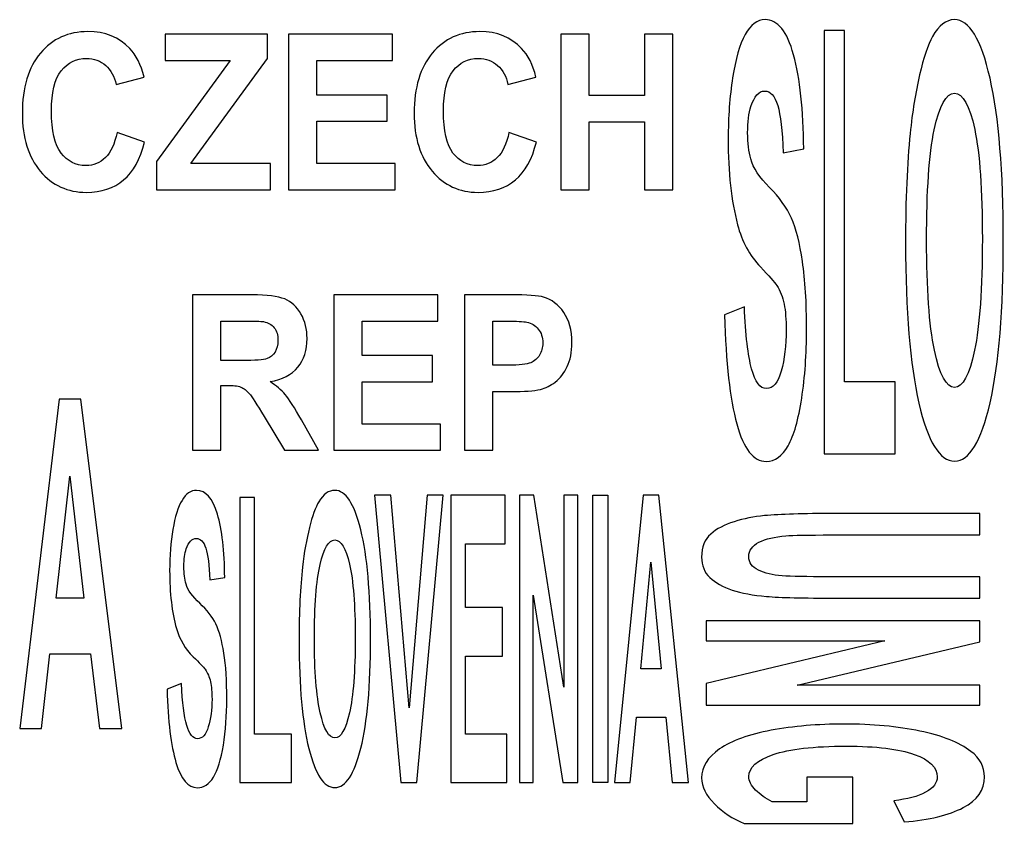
# Model space of a CAD drawing. Header units: centimetres. Extents: x -12.1 to 12.1, y -5 to 6.2.
# Drawn here: x -1.2726 to -0.7797, y 3.4154 to 3.8183 of the extents above; entities that cross this region are included whole.
import ezdxf

# ---------------------------------------------------------------- set-up
doc = ezdxf.new("R2010")
doc.units = ezdxf.units.CM
doc.header["$MEASUREMENT"] = 0
doc.layers.add('Layer 1', color=7, linetype='Continuous')

msp = doc.modelspace()

# ---------------------------------------------------------------- linework, layer by layer
at = {"layer": 'Layer 1', "color": 250}
for points, knots in [([(-0.91937, 3.67029), (-0.91937, 3.67029), (-0.90947, 3.6744), (-0.90947, 3.6744), (-0.90947, 3.6744), (-0.90883, 3.66028), (-0.90766, 3.64994), (-0.90583, 3.6433), (-0.90583, 3.6433), (-0.90402, 3.63666), (-0.90155, 3.63337), (-0.8984, 3.63337), (-0.8984, 3.63337), (-0.89512, 3.63337), (-0.89264, 3.63634), (-0.89098, 3.64219), (-0.89098, 3.64219), (-0.88935, 3.6481), (-0.8885, 3.65498), (-0.8885, 3.66287), (-0.8885, 3.66287), (-0.8885, 3.66794), (-0.88885, 3.67221), (-0.88955, 3.67577), (-0.88955, 3.67577), (-0.89025, 3.67935), (-0.89148, 3.68243), (-0.89322, 3.68506), (-0.89322, 3.68506), (-0.89441, 3.68681), (-0.89712, 3.68992), (-0.90137, 3.6944), (-0.90137, 3.6944), (-0.90684, 3.70014), (-0.91069, 3.70719), (-0.91288, 3.71554), (-0.91288, 3.71554), (-0.91599, 3.72734), (-0.91757, 3.74169), (-0.91757, 3.75861), (-0.91757, 3.75861), (-0.91757, 3.76953), (-0.91683, 3.77972), (-0.91535, 3.78922), (-0.91535, 3.78922), (-0.91389, 3.79871), (-0.9118, 3.80593), (-0.90906, 3.81091), (-0.90906, 3.81091), (-0.90629, 3.81586), (-0.90297, 3.81834), (-0.8991, 3.81834), (-0.8991, 3.81834), (-0.89275, 3.81834), (-0.88798, 3.81245), (-0.88481, 3.80069), (-0.88481, 3.80069), (-0.88157, 3.78889), (-0.87991, 3.77317), (-0.87974, 3.75354), (-0.87974, 3.75354), (-0.87974, 3.75354), (-0.88996, 3.75162), (-0.88996, 3.75162), (-0.88996, 3.75162), (-0.89039, 3.76263), (-0.89133, 3.77052), (-0.89275, 3.77536), (-0.89275, 3.77536), (-0.89421, 3.78016), (-0.89634, 3.78257), (-0.89922, 3.78257), (-0.89922, 3.78257), (-0.90219, 3.78257), (-0.90449, 3.77998), (-0.90618, 3.77486), (-0.90618, 3.77486), (-0.90726, 3.77154), (-0.90781, 3.76709), (-0.90781, 3.76155), (-0.90781, 3.76155), (-0.90781, 3.75649), (-0.90728, 3.75217), (-0.90627, 3.74856), (-0.90627, 3.74856), (-0.90499, 3.74399), (-0.90187, 3.73922), (-0.89689, 3.73427), (-0.89689, 3.73427), (-0.89194, 3.72929), (-0.8883, 3.72417), (-0.88588, 3.71887), (-0.88588, 3.71887), (-0.88353, 3.71353), (-0.88169, 3.70631), (-0.88032, 3.69708), (-0.88032, 3.69708), (-0.87898, 3.68791), (-0.87828, 3.67652), (-0.87828, 3.66301), (-0.87828, 3.66301), (-0.87828, 3.65073), (-0.87909, 3.63925), (-0.88073, 3.62857), (-0.88073, 3.62857), (-0.88233, 3.61785), (-0.8846, 3.6099), (-0.88751, 3.60469), (-0.88751, 3.60469), (-0.89048, 3.59948), (-0.89412, 3.59685), (-0.89852, 3.59685), (-0.89852, 3.59685), (-0.90493, 3.59685), (-0.90982, 3.60312), (-0.91325, 3.61564), (-0.91325, 3.61564), (-0.91666, 3.62813), (-0.91873, 3.64635), (-0.91937, 3.67029)], [0, 0, 0, 0, 0.032258, 0.032258, 0.032258, 0.032258, 0.064516, 0.064516, 0.064516, 0.064516, 0.096774, 0.096774, 0.096774, 0.096774, 0.129032, 0.129032, 0.129032, 0.129032, 0.16129, 0.16129, 0.16129, 0.16129, 0.193548, 0.193548, 0.193548, 0.193548, 0.225806, 0.225806, 0.225806, 0.225806, 0.258065, 0.258065, 0.258065, 0.258065, 0.290323, 0.290323, 0.290323, 0.290323, 0.322581, 0.322581, 0.322581, 0.322581, 0.354839, 0.354839, 0.354839, 0.354839, 0.387097, 0.387097, 0.387097, 0.387097, 0.419355, 0.419355, 0.419355, 0.419355, 0.451613, 0.451613, 0.451613, 0.451613, 0.483871, 0.483871, 0.483871, 0.483871, 0.516129, 0.516129, 0.516129, 0.516129, 0.548387, 0.548387, 0.548387, 0.548387, 0.580645, 0.580645, 0.580645, 0.580645, 0.612903, 0.612903, 0.612903, 0.612903, 0.645161, 0.645161, 0.645161, 0.645161, 0.677419, 0.677419, 0.677419, 0.677419, 0.709677, 0.709677, 0.709677, 0.709677, 0.741935, 0.741935, 0.741935, 0.741935, 0.774194, 0.774194, 0.774194, 0.774194, 0.806452, 0.806452, 0.806452, 0.806452, 0.83871, 0.83871, 0.83871, 0.83871, 0.870968, 0.870968, 0.870968, 0.870968, 0.903226, 0.903226, 0.903226, 0.903226, 0.935484, 0.935484, 0.935484, 0.935484, 1, 1, 1, 1]), ([(-0.82869, 3.70637), (-0.82869, 3.72819), (-0.82791, 3.74644), (-0.82639, 3.76126), (-0.82639, 3.76126), (-0.82526, 3.77215), (-0.82366, 3.78194), (-0.82168, 3.79061), (-0.82168, 3.79061), (-0.8197, 3.79923), (-0.81751, 3.80569), (-0.81515, 3.80988), (-0.81515, 3.80988), (-0.81198, 3.81551), (-0.80836, 3.81834), (-0.80426, 3.81834), (-0.80426, 3.81834), (-0.79681, 3.81834), (-0.79084, 3.80858), (-0.78635, 3.78899), (-0.78635, 3.78899), (-0.78193, 3.76944), (-0.77969, 3.74222), (-0.77969, 3.70739), (-0.77969, 3.70739), (-0.77969, 3.67286), (-0.7819, 3.6458), (-0.78633, 3.6263), (-0.78633, 3.6263), (-0.79078, 3.60678), (-0.79669, 3.59703), (-0.80411, 3.59703), (-0.80411, 3.59703), (-0.81163, 3.59703), (-0.8176, 3.60673), (-0.82202, 3.62615), (-0.82202, 3.62615), (-0.82645, 3.64554), (-0.82869, 3.6723), (-0.82869, 3.70637)], [0, 0, 0, 0, 0.090909, 0.090909, 0.090909, 0.090909, 0.181818, 0.181818, 0.181818, 0.181818, 0.272727, 0.272727, 0.272727, 0.272727, 0.363636, 0.363636, 0.363636, 0.363636, 0.454545, 0.454545, 0.454545, 0.454545, 0.545455, 0.545455, 0.545455, 0.545455, 0.636364, 0.636364, 0.636364, 0.636364, 0.727273, 0.727273, 0.727273, 0.727273, 0.818182, 0.818182, 0.818182, 0.818182, 1, 1, 1, 1]), ([(-1.2238, 3.76175), (-1.2238, 3.76175), (-1.21004, 3.75692), (-1.21004, 3.75692), (-1.21004, 3.75692), (-1.21216, 3.74842), (-1.21565, 3.7421), (-1.22058, 3.73797), (-1.22058, 3.73797), (-1.22546, 3.73383), (-1.23173, 3.73176), (-1.23924, 3.73176), (-1.23924, 3.73176), (-1.24862, 3.73176), (-1.25624, 3.73532), (-1.26227, 3.74237), (-1.26227, 3.74237), (-1.26824, 3.74946), (-1.27127, 3.75914), (-1.27127, 3.77136), (-1.27127, 3.77136), (-1.27127, 3.78432), (-1.26824, 3.7944), (-1.26221, 3.80159), (-1.26221, 3.80159), (-1.25616, 3.80878), (-1.24824, 3.81236), (-1.2384, 3.81236), (-1.2384, 3.81236), (-1.22977, 3.81236), (-1.22281, 3.80954), (-1.21743, 3.80392), (-1.21743, 3.80392), (-1.21423, 3.80057), (-1.21187, 3.79577), (-1.21023, 3.78954), (-1.21023, 3.78954), (-1.21023, 3.78954), (-1.2243, 3.78584), (-1.2243, 3.78584), (-1.2243, 3.78584), (-1.22512, 3.78985), (-1.22687, 3.79305), (-1.22948, 3.79542), (-1.22948, 3.79542), (-1.23211, 3.79774), (-1.23534, 3.79892), (-1.23909, 3.79892), (-1.23909, 3.79892), (-1.24433, 3.79892), (-1.24853, 3.79684), (-1.25179, 3.79268), (-1.25179, 3.79268), (-1.25502, 3.78855), (-1.25666, 3.78182), (-1.25666, 3.77253), (-1.25666, 3.77253), (-1.25666, 3.76269), (-1.25502, 3.75567), (-1.25184, 3.75148), (-1.25184, 3.75148), (-1.24867, 3.74731), (-1.24451, 3.74521), (-1.23939, 3.74521), (-1.23939, 3.74521), (-1.23563, 3.74521), (-1.23236, 3.74656), (-1.22966, 3.74921), (-1.22966, 3.74921), (-1.22695, 3.75186), (-1.225, 3.75605), (-1.2238, 3.76175)], [0, 0, 0, 0, 0.052632, 0.052632, 0.052632, 0.052632, 0.105263, 0.105263, 0.105263, 0.105263, 0.157895, 0.157895, 0.157895, 0.157895, 0.210526, 0.210526, 0.210526, 0.210526, 0.263158, 0.263158, 0.263158, 0.263158, 0.315789, 0.315789, 0.315789, 0.315789, 0.368421, 0.368421, 0.368421, 0.368421, 0.421053, 0.421053, 0.421053, 0.421053, 0.473684, 0.473684, 0.473684, 0.473684, 0.526316, 0.526316, 0.526316, 0.526316, 0.578947, 0.578947, 0.578947, 0.578947, 0.631579, 0.631579, 0.631579, 0.631579, 0.684211, 0.684211, 0.684211, 0.684211, 0.736842, 0.736842, 0.736842, 0.736842, 0.789474, 0.789474, 0.789474, 0.789474, 0.842105, 0.842105, 0.842105, 0.842105, 0.894737, 0.894737, 0.894737, 0.894737, 1, 1, 1, 1]), ([(-1.20398, 3.7331), (-1.20398, 3.7331), (-1.20398, 3.74729), (-1.20398, 3.74729), (-1.20398, 3.74729), (-1.20398, 3.74729), (-1.16706, 3.79783), (-1.16706, 3.79783), (-1.16706, 3.79783), (-1.16706, 3.79783), (-1.19978, 3.79783), (-1.19978, 3.79783), (-1.19978, 3.79783), (-1.19978, 3.79783), (-1.19978, 3.81102), (-1.19978, 3.81102), (-1.19978, 3.81102), (-1.19978, 3.81102), (-1.14836, 3.81102), (-1.14836, 3.81102), (-1.14836, 3.81102), (-1.14836, 3.81102), (-1.14836, 3.79879), (-1.14836, 3.79879), (-1.14836, 3.79879), (-1.14836, 3.79879), (-1.18685, 3.74624), (-1.18685, 3.74624), (-1.18685, 3.74624), (-1.18685, 3.74624), (-1.14688, 3.74624), (-1.14688, 3.74624), (-1.14688, 3.74624), (-1.14688, 3.74624), (-1.14688, 3.7331), (-1.14688, 3.7331), (-1.14688, 3.7331), (-1.14688, 3.7331), (-1.20398, 3.7331), (-1.20398, 3.7331)], [0, 0, 0, 0, 0.090909, 0.090909, 0.090909, 0.090909, 0.181818, 0.181818, 0.181818, 0.181818, 0.272727, 0.272727, 0.272727, 0.272727, 0.363636, 0.363636, 0.363636, 0.363636, 0.454545, 0.454545, 0.454545, 0.454545, 0.545455, 0.545455, 0.545455, 0.545455, 0.636364, 0.636364, 0.636364, 0.636364, 0.727273, 0.727273, 0.727273, 0.727273, 0.818182, 0.818182, 0.818182, 0.818182, 1, 1, 1, 1]), ([(-1.1379, 3.7331), (-1.1379, 3.7331), (-1.1379, 3.81102), (-1.1379, 3.81102), (-1.1379, 3.81102), (-1.1379, 3.81102), (-1.08579, 3.81102), (-1.08579, 3.81102), (-1.08579, 3.81102), (-1.08579, 3.81102), (-1.08579, 3.79783), (-1.08579, 3.79783), (-1.08579, 3.79783), (-1.08579, 3.79783), (-1.1237, 3.79783), (-1.1237, 3.79783), (-1.1237, 3.79783), (-1.1237, 3.79783), (-1.1237, 3.78057), (-1.1237, 3.78057), (-1.1237, 3.78057), (-1.1237, 3.78057), (-1.0884, 3.78057), (-1.0884, 3.78057), (-1.0884, 3.78057), (-1.0884, 3.78057), (-1.0884, 3.76743), (-1.0884, 3.76743), (-1.0884, 3.76743), (-1.0884, 3.76743), (-1.1237, 3.76743), (-1.1237, 3.76743), (-1.1237, 3.76743), (-1.1237, 3.76743), (-1.1237, 3.74624), (-1.1237, 3.74624), (-1.1237, 3.74624), (-1.1237, 3.74624), (-1.08442, 3.74624), (-1.08442, 3.74624), (-1.08442, 3.74624), (-1.08442, 3.74624), (-1.08442, 3.7331), (-1.08442, 3.7331), (-1.08442, 3.7331), (-1.08442, 3.7331), (-1.1379, 3.7331), (-1.1379, 3.7331)], [0, 0, 0, 0, 0.076923, 0.076923, 0.076923, 0.076923, 0.153846, 0.153846, 0.153846, 0.153846, 0.230769, 0.230769, 0.230769, 0.230769, 0.307692, 0.307692, 0.307692, 0.307692, 0.384615, 0.384615, 0.384615, 0.384615, 0.461538, 0.461538, 0.461538, 0.461538, 0.538462, 0.538462, 0.538462, 0.538462, 0.615385, 0.615385, 0.615385, 0.615385, 0.692308, 0.692308, 0.692308, 0.692308, 0.769231, 0.769231, 0.769231, 0.769231, 0.846154, 0.846154, 0.846154, 0.846154, 1, 1, 1, 1]), ([(-1.02743, 3.76175), (-1.02743, 3.76175), (-1.01369, 3.75692), (-1.01369, 3.75692), (-1.01369, 3.75692), (-1.01578, 3.74842), (-1.01931, 3.7421), (-1.02419, 3.73797), (-1.02419, 3.73797), (-1.02912, 3.73383), (-1.03535, 3.73176), (-1.04289, 3.73176), (-1.04289, 3.73176), (-1.05221, 3.73176), (-1.05989, 3.73532), (-1.06589, 3.74237), (-1.06589, 3.74237), (-1.07189, 3.74946), (-1.07492, 3.75914), (-1.07492, 3.77136), (-1.07492, 3.77136), (-1.07492, 3.78432), (-1.07189, 3.7944), (-1.06584, 3.80159), (-1.06584, 3.80159), (-1.05981, 3.80878), (-1.05186, 3.81236), (-1.04201, 3.81236), (-1.04201, 3.81236), (-1.0334, 3.81236), (-1.02644, 3.80954), (-1.02108, 3.80392), (-1.02108, 3.80392), (-1.01785, 3.80057), (-1.01549, 3.79577), (-1.01388, 3.78954), (-1.01388, 3.78954), (-1.01388, 3.78954), (-1.02792, 3.78584), (-1.02792, 3.78584), (-1.02792, 3.78584), (-1.02874, 3.78985), (-1.03048, 3.79305), (-1.03313, 3.79542), (-1.03313, 3.79542), (-1.03576, 3.79774), (-1.03896, 3.79892), (-1.04272, 3.79892), (-1.04272, 3.79892), (-1.04796, 3.79892), (-1.05215, 3.79684), (-1.05541, 3.79268), (-1.05541, 3.79268), (-1.05867, 3.78855), (-1.06027, 3.78182), (-1.06027, 3.77253), (-1.06027, 3.77253), (-1.06027, 3.76269), (-1.05867, 3.75567), (-1.05547, 3.75148), (-1.05547, 3.75148), (-1.05227, 3.74731), (-1.04813, 3.74521), (-1.04301, 3.74521), (-1.04301, 3.74521), (-1.03928, 3.74521), (-1.03602, 3.74656), (-1.03328, 3.74921), (-1.03328, 3.74921), (-1.03057, 3.75186), (-1.02859, 3.75605), (-1.02743, 3.76175)], [0, 0, 0, 0, 0.052632, 0.052632, 0.052632, 0.052632, 0.105263, 0.105263, 0.105263, 0.105263, 0.157895, 0.157895, 0.157895, 0.157895, 0.210526, 0.210526, 0.210526, 0.210526, 0.263158, 0.263158, 0.263158, 0.263158, 0.315789, 0.315789, 0.315789, 0.315789, 0.368421, 0.368421, 0.368421, 0.368421, 0.421053, 0.421053, 0.421053, 0.421053, 0.473684, 0.473684, 0.473684, 0.473684, 0.526316, 0.526316, 0.526316, 0.526316, 0.578947, 0.578947, 0.578947, 0.578947, 0.631579, 0.631579, 0.631579, 0.631579, 0.684211, 0.684211, 0.684211, 0.684211, 0.736842, 0.736842, 0.736842, 0.736842, 0.789474, 0.789474, 0.789474, 0.789474, 0.842105, 0.842105, 0.842105, 0.842105, 0.894737, 0.894737, 0.894737, 0.894737, 1, 1, 1, 1]), ([(-1.00143, 3.7331), (-1.00143, 3.7331), (-1.00143, 3.81102), (-1.00143, 3.81102), (-1.00143, 3.81102), (-1.00143, 3.81102), (-0.98727, 3.81102), (-0.98727, 3.81102), (-0.98727, 3.81102), (-0.98727, 3.81102), (-0.98727, 3.78036), (-0.98727, 3.78036), (-0.98727, 3.78036), (-0.98727, 3.78036), (-0.95946, 3.78036), (-0.95946, 3.78036), (-0.95946, 3.78036), (-0.95946, 3.78036), (-0.95946, 3.81102), (-0.95946, 3.81102), (-0.95946, 3.81102), (-0.95946, 3.81102), (-0.94528, 3.81102), (-0.94528, 3.81102), (-0.94528, 3.81102), (-0.94528, 3.81102), (-0.94528, 3.7331), (-0.94528, 3.7331), (-0.94528, 3.7331), (-0.94528, 3.7331), (-0.95946, 3.7331), (-0.95946, 3.7331), (-0.95946, 3.7331), (-0.95946, 3.7331), (-0.95946, 3.76717), (-0.95946, 3.76717), (-0.95946, 3.76717), (-0.95946, 3.76717), (-0.98727, 3.76717), (-0.98727, 3.76717), (-0.98727, 3.76717), (-0.98727, 3.76717), (-0.98727, 3.7331), (-0.98727, 3.7331), (-0.98727, 3.7331), (-0.98727, 3.7331), (-1.00143, 3.7331), (-1.00143, 3.7331)], [0, 0, 0, 0, 0.076923, 0.076923, 0.076923, 0.076923, 0.153846, 0.153846, 0.153846, 0.153846, 0.230769, 0.230769, 0.230769, 0.230769, 0.307692, 0.307692, 0.307692, 0.307692, 0.384615, 0.384615, 0.384615, 0.384615, 0.461538, 0.461538, 0.461538, 0.461538, 0.538462, 0.538462, 0.538462, 0.538462, 0.615385, 0.615385, 0.615385, 0.615385, 0.692308, 0.692308, 0.692308, 0.692308, 0.769231, 0.769231, 0.769231, 0.769231, 0.846154, 0.846154, 0.846154, 0.846154, 1, 1, 1, 1]), ([(-0.86943, 3.60067), (-0.86943, 3.60067), (-0.86943, 3.81291), (-0.86943, 3.81291), (-0.86943, 3.81291), (-0.86943, 3.81291), (-0.85927, 3.81291), (-0.85927, 3.81291), (-0.85927, 3.81291), (-0.85927, 3.81291), (-0.85927, 3.63672), (-0.85927, 3.63672), (-0.85927, 3.63672), (-0.85927, 3.63672), (-0.83388, 3.63672), (-0.83388, 3.63672), (-0.83388, 3.63672), (-0.83388, 3.63672), (-0.83388, 3.60067), (-0.83388, 3.60067), (-0.83388, 3.60067), (-0.83388, 3.60067), (-0.86943, 3.60067), (-0.86943, 3.60067)], [0, 0, 0, 0, 0.142857, 0.142857, 0.142857, 0.142857, 0.285714, 0.285714, 0.285714, 0.285714, 0.428571, 0.428571, 0.428571, 0.428571, 0.571429, 0.571429, 0.571429, 0.571429, 0.714286, 0.714286, 0.714286, 0.714286, 1, 1, 1, 1]), ([(-0.81815, 3.70783), (-0.81815, 3.68357), (-0.81684, 3.66522), (-0.81422, 3.65271), (-0.81422, 3.65271), (-0.81157, 3.64021), (-0.80819, 3.63396), (-0.80415, 3.63396), (-0.80415, 3.63396), (-0.8001, 3.63396), (-0.79672, 3.64015), (-0.79413, 3.65256), (-0.79413, 3.65256), (-0.79153, 3.66499), (-0.7902, 3.68357), (-0.7902, 3.70841), (-0.7902, 3.70841), (-0.7902, 3.73296), (-0.79151, 3.75125), (-0.79404, 3.7633), (-0.79404, 3.7633), (-0.79658, 3.77538), (-0.79995, 3.78141), (-0.80415, 3.78141), (-0.80415, 3.78141), (-0.80834, 3.78141), (-0.81175, 3.77529), (-0.81434, 3.76309), (-0.81434, 3.76309), (-0.81687, 3.75087), (-0.81815, 3.73246), (-0.81815, 3.70783)], [0, 0, 0, 0, 0.111111, 0.111111, 0.111111, 0.111111, 0.222222, 0.222222, 0.222222, 0.222222, 0.333333, 0.333333, 0.333333, 0.333333, 0.444444, 0.444444, 0.444444, 0.444444, 0.555556, 0.555556, 0.555556, 0.555556, 0.666667, 0.666667, 0.666667, 0.666667, 0.777778, 0.777778, 0.777778, 0.777778, 1, 1, 1, 1]), ([(-1.18604, 3.60247), (-1.18604, 3.60247), (-1.18604, 3.68039), (-1.18604, 3.68039), (-1.18604, 3.68039), (-1.18604, 3.68039), (-1.15619, 3.68039), (-1.15619, 3.68039), (-1.15619, 3.68039), (-1.14868, 3.68039), (-1.1432, 3.6797), (-1.1398, 3.6783), (-1.1398, 3.6783), (-1.13642, 3.6769), (-1.13369, 3.6744), (-1.13165, 3.67082), (-1.13165, 3.67082), (-1.12961, 3.66724), (-1.12858, 3.66319), (-1.12858, 3.65853), (-1.12858, 3.65853), (-1.12858, 3.65271), (-1.13013, 3.64787), (-1.13321, 3.64408), (-1.13321, 3.64408), (-1.1363, 3.64027), (-1.14097, 3.63785), (-1.14714, 3.63686), (-1.14714, 3.63686), (-1.14405, 3.63489), (-1.14152, 3.6327), (-1.13954, 3.63034), (-1.13954, 3.63034), (-1.13752, 3.62795), (-1.13485, 3.62376), (-1.13144, 3.6177), (-1.13144, 3.6177), (-1.13144, 3.6177), (-1.12285, 3.60247), (-1.12285, 3.60247), (-1.12285, 3.60247), (-1.12285, 3.60247), (-1.13983, 3.60247), (-1.13983, 3.60247), (-1.13983, 3.60247), (-1.13983, 3.60247), (-1.1501, 3.61942), (-1.1501, 3.61942), (-1.1501, 3.61942), (-1.15374, 3.62551), (-1.15625, 3.62933), (-1.15756, 3.63089), (-1.15756, 3.63089), (-1.15893, 3.63247), (-1.16035, 3.63354), (-1.16184, 3.63415), (-1.16184, 3.63415), (-1.16336, 3.63474), (-1.16571, 3.635), (-1.16897, 3.635), (-1.16897, 3.635), (-1.16897, 3.635), (-1.17186, 3.635), (-1.17186, 3.635), (-1.17186, 3.635), (-1.17186, 3.635), (-1.17186, 3.60247), (-1.17186, 3.60247), (-1.17186, 3.60247), (-1.17186, 3.60247), (-1.18604, 3.60247), (-1.18604, 3.60247)], [0, 0, 0, 0, 0.052632, 0.052632, 0.052632, 0.052632, 0.105263, 0.105263, 0.105263, 0.105263, 0.157895, 0.157895, 0.157895, 0.157895, 0.210526, 0.210526, 0.210526, 0.210526, 0.263158, 0.263158, 0.263158, 0.263158, 0.315789, 0.315789, 0.315789, 0.315789, 0.368421, 0.368421, 0.368421, 0.368421, 0.421053, 0.421053, 0.421053, 0.421053, 0.473684, 0.473684, 0.473684, 0.473684, 0.526316, 0.526316, 0.526316, 0.526316, 0.578947, 0.578947, 0.578947, 0.578947, 0.631579, 0.631579, 0.631579, 0.631579, 0.684211, 0.684211, 0.684211, 0.684211, 0.736842, 0.736842, 0.736842, 0.736842, 0.789474, 0.789474, 0.789474, 0.789474, 0.842105, 0.842105, 0.842105, 0.842105, 0.894737, 0.894737, 0.894737, 0.894737, 1, 1, 1, 1]), ([(-1.11522, 3.60247), (-1.11522, 3.60247), (-1.11522, 3.68039), (-1.11522, 3.68039), (-1.11522, 3.68039), (-1.11522, 3.68039), (-1.06307, 3.68039), (-1.06307, 3.68039), (-1.06307, 3.68039), (-1.06307, 3.68039), (-1.06307, 3.6672), (-1.06307, 3.6672), (-1.06307, 3.6672), (-1.06307, 3.6672), (-1.10102, 3.6672), (-1.10102, 3.6672), (-1.10102, 3.6672), (-1.10102, 3.6672), (-1.10102, 3.64997), (-1.10102, 3.64997), (-1.10102, 3.64997), (-1.10102, 3.64997), (-1.06569, 3.64997), (-1.06569, 3.64997), (-1.06569, 3.64997), (-1.06569, 3.64997), (-1.06569, 3.6368), (-1.06569, 3.6368), (-1.06569, 3.6368), (-1.06569, 3.6368), (-1.10102, 3.6368), (-1.10102, 3.6368), (-1.10102, 3.6368), (-1.10102, 3.6368), (-1.10102, 3.61561), (-1.10102, 3.61561), (-1.10102, 3.61561), (-1.10102, 3.61561), (-1.06173, 3.61561), (-1.06173, 3.61561), (-1.06173, 3.61561), (-1.06173, 3.61561), (-1.06173, 3.60247), (-1.06173, 3.60247), (-1.06173, 3.60247), (-1.06173, 3.60247), (-1.11522, 3.60247), (-1.11522, 3.60247)], [0, 0, 0, 0, 0.076923, 0.076923, 0.076923, 0.076923, 0.153846, 0.153846, 0.153846, 0.153846, 0.230769, 0.230769, 0.230769, 0.230769, 0.307692, 0.307692, 0.307692, 0.307692, 0.384615, 0.384615, 0.384615, 0.384615, 0.461538, 0.461538, 0.461538, 0.461538, 0.538462, 0.538462, 0.538462, 0.538462, 0.615385, 0.615385, 0.615385, 0.615385, 0.692308, 0.692308, 0.692308, 0.692308, 0.769231, 0.769231, 0.769231, 0.769231, 0.846154, 0.846154, 0.846154, 0.846154, 1, 1, 1, 1]), ([(-1.04973, 3.60247), (-1.04973, 3.60247), (-1.04973, 3.68039), (-1.04973, 3.68039), (-1.04973, 3.68039), (-1.04973, 3.68039), (-1.02693, 3.68039), (-1.02693, 3.68039), (-1.02693, 3.68039), (-1.01832, 3.68039), (-1.0127, 3.68002), (-1.01007, 3.67923), (-1.01007, 3.67923), (-1.00606, 3.67807), (-1.00265, 3.67551), (-0.99997, 3.6716), (-0.99997, 3.6716), (-0.99724, 3.66767), (-0.99589, 3.66264), (-0.99589, 3.65643), (-0.99589, 3.65643), (-0.99589, 3.65163), (-0.99668, 3.64761), (-0.99823, 3.64438), (-0.99823, 3.64438), (-0.99983, 3.64109), (-1.00178, 3.63855), (-1.00422, 3.63666), (-1.00422, 3.63666), (-1.00661, 3.63482), (-1.00908, 3.6336), (-1.01156, 3.63299), (-1.01156, 3.63299), (-1.01493, 3.63224), (-1.01986, 3.63186), (-1.02627, 3.63186), (-1.02627, 3.63186), (-1.02627, 3.63186), (-1.03553, 3.63186), (-1.03553, 3.63186), (-1.03553, 3.63186), (-1.03553, 3.63186), (-1.03553, 3.60247), (-1.03553, 3.60247), (-1.03553, 3.60247), (-1.03553, 3.60247), (-1.04973, 3.60247), (-1.04973, 3.60247)], [0, 0, 0, 0, 0.076923, 0.076923, 0.076923, 0.076923, 0.153846, 0.153846, 0.153846, 0.153846, 0.230769, 0.230769, 0.230769, 0.230769, 0.307692, 0.307692, 0.307692, 0.307692, 0.384615, 0.384615, 0.384615, 0.384615, 0.461538, 0.461538, 0.461538, 0.461538, 0.538462, 0.538462, 0.538462, 0.538462, 0.615385, 0.615385, 0.615385, 0.615385, 0.692308, 0.692308, 0.692308, 0.692308, 0.769231, 0.769231, 0.769231, 0.769231, 0.846154, 0.846154, 0.846154, 0.846154, 1, 1, 1, 1]), ([(-1.17186, 3.64747), (-1.17186, 3.64747), (-1.16138, 3.64747), (-1.16138, 3.64747), (-1.16138, 3.64747), (-1.15456, 3.64747), (-1.15028, 3.64776), (-1.14863, 3.64839), (-1.14863, 3.64839), (-1.1469, 3.64904), (-1.1456, 3.65014), (-1.14463, 3.65169), (-1.14463, 3.65169), (-1.1437, 3.65326), (-1.14318, 3.65521), (-1.14318, 3.65754), (-1.14318, 3.65754), (-1.14318, 3.66016), (-1.14381, 3.66228), (-1.1451, 3.66389), (-1.1451, 3.66389), (-1.14635, 3.66552), (-1.14813, 3.66651), (-1.15042, 3.66695), (-1.15042, 3.66695), (-1.15159, 3.66712), (-1.15503, 3.6672), (-1.16079, 3.6672), (-1.16079, 3.6672), (-1.16079, 3.6672), (-1.17186, 3.6672), (-1.17186, 3.6672), (-1.17186, 3.6672), (-1.17186, 3.6672), (-1.17186, 3.64747), (-1.17186, 3.64747)], [0, 0, 0, 0, 0.1, 0.1, 0.1, 0.1, 0.2, 0.2, 0.2, 0.2, 0.3, 0.3, 0.3, 0.3, 0.4, 0.4, 0.4, 0.4, 0.5, 0.5, 0.5, 0.5, 0.6, 0.6, 0.6, 0.6, 0.7, 0.7, 0.7, 0.7, 0.8, 0.8, 0.8, 0.8, 1, 1, 1, 1]), ([(-1.03553, 3.6672), (-1.03553, 3.6672), (-1.03553, 3.64513), (-1.03553, 3.64513), (-1.03553, 3.64513), (-1.03553, 3.64513), (-1.02775, 3.64513), (-1.02775, 3.64513), (-1.02775, 3.64513), (-1.02216, 3.64513), (-1.0184, 3.64551), (-1.01654, 3.64633), (-1.01654, 3.64633), (-1.01468, 3.64715), (-1.01319, 3.64843), (-1.01211, 3.65018), (-1.01211, 3.65018), (-1.01104, 3.65189), (-1.01048, 3.65393), (-1.01048, 3.65623), (-1.01048, 3.65623), (-1.01048, 3.65906), (-1.01123, 3.66141), (-1.01275, 3.66325), (-1.01275, 3.66325), (-1.01426, 3.66508), (-1.01616, 3.66625), (-1.01846, 3.66668), (-1.01846, 3.66668), (-1.02015, 3.66706), (-1.02356, 3.6672), (-1.02868, 3.6672), (-1.02868, 3.6672), (-1.02868, 3.6672), (-1.03553, 3.6672), (-1.03553, 3.6672)], [0, 0, 0, 0, 0.1, 0.1, 0.1, 0.1, 0.2, 0.2, 0.2, 0.2, 0.3, 0.3, 0.3, 0.3, 0.4, 0.4, 0.4, 0.4, 0.5, 0.5, 0.5, 0.5, 0.6, 0.6, 0.6, 0.6, 0.7, 0.7, 0.7, 0.7, 0.8, 0.8, 0.8, 0.8, 1, 1, 1, 1]), ([(-1.22144, 3.4629), (-1.22144, 3.4629), (-1.23263, 3.4629), (-1.23263, 3.4629), (-1.23263, 3.4629), (-1.23263, 3.4629), (-1.23711, 3.50041), (-1.23711, 3.50041), (-1.23711, 3.50041), (-1.23711, 3.50041), (-1.2575, 3.50041), (-1.2575, 3.50041), (-1.2575, 3.50041), (-1.2575, 3.50041), (-1.26172, 3.4629), (-1.26172, 3.4629), (-1.26172, 3.4629), (-1.26172, 3.4629), (-1.27261, 3.4629), (-1.27261, 3.4629), (-1.27261, 3.4629), (-1.27261, 3.4629), (-1.25278, 3.6281), (-1.25278, 3.6281), (-1.25278, 3.6281), (-1.25278, 3.6281), (-1.24189, 3.6281), (-1.24189, 3.6281), (-1.24189, 3.6281), (-1.24189, 3.6281), (-1.22144, 3.4629), (-1.22144, 3.4629)], [0, 0, 0, 0, 0.111111, 0.111111, 0.111111, 0.111111, 0.222222, 0.222222, 0.222222, 0.222222, 0.333333, 0.333333, 0.333333, 0.333333, 0.444444, 0.444444, 0.444444, 0.444444, 0.555556, 0.555556, 0.555556, 0.555556, 0.666667, 0.666667, 0.666667, 0.666667, 0.777778, 0.777778, 0.777778, 0.777778, 1, 1, 1, 1]), ([(-1.2404, 3.52825), (-1.2404, 3.52825), (-1.24745, 3.58955), (-1.24745, 3.58955), (-1.24745, 3.58955), (-1.24745, 3.58955), (-1.25432, 3.52825), (-1.25432, 3.52825), (-1.25432, 3.52825), (-1.25432, 3.52825), (-1.2404, 3.52825), (-1.2404, 3.52825)], [0, 0, 0, 0, 0.25, 0.25, 0.25, 0.25, 0.5, 0.5, 0.5, 0.5, 1, 1, 1, 1]), ([(-1.19876, 3.48271), (-1.19876, 3.48271), (-1.19154, 3.48548), (-1.19154, 3.48548), (-1.19154, 3.48548), (-1.19111, 3.47595), (-1.1902, 3.469), (-1.18886, 3.46454), (-1.18886, 3.46454), (-1.18755, 3.46008), (-1.18574, 3.45784), (-1.18347, 3.45784), (-1.18347, 3.45784), (-1.18109, 3.45784), (-1.17928, 3.45985), (-1.17809, 3.46378), (-1.17809, 3.46378), (-1.17686, 3.46777), (-1.17623, 3.47237), (-1.17623, 3.4777), (-1.17623, 3.4777), (-1.17623, 3.4811), (-1.17652, 3.48399), (-1.17701, 3.4864), (-1.17701, 3.4864), (-1.17751, 3.4888), (-1.17841, 3.49086), (-1.17969, 3.49264), (-1.17969, 3.49264), (-1.18054, 3.4938), (-1.18257, 3.4959), (-1.18566, 3.49893), (-1.18566, 3.49893), (-1.18965, 3.50281), (-1.19245, 3.50755), (-1.19407, 3.51316), (-1.19407, 3.51316), (-1.19629, 3.52112), (-1.19746, 3.53079), (-1.19746, 3.54214), (-1.19746, 3.54214), (-1.19746, 3.54948), (-1.19693, 3.55635), (-1.19586, 3.56273), (-1.19586, 3.56273), (-1.19477, 3.56914), (-1.19323, 3.574), (-1.19125, 3.57735), (-1.19125, 3.57735), (-1.18924, 3.58069), (-1.18685, 3.58235), (-1.184, 3.58235), (-1.184, 3.58235), (-1.17937, 3.58235), (-1.17588, 3.5784), (-1.17354, 3.57047), (-1.17354, 3.57047), (-1.17122, 3.56256), (-1.16996, 3.55195), (-1.16988, 3.53874), (-1.16988, 3.53874), (-1.16988, 3.53874), (-1.1773, 3.53746), (-1.1773, 3.53746), (-1.1773, 3.53746), (-1.17762, 3.54485), (-1.17832, 3.55018), (-1.17937, 3.55341), (-1.17937, 3.55341), (-1.18039, 3.55664), (-1.18196, 3.55827), (-1.18406, 3.55827), (-1.18406, 3.55827), (-1.18624, 3.55827), (-1.18793, 3.55652), (-1.18913, 3.55306), (-1.18913, 3.55306), (-1.18991, 3.55084), (-1.19032, 3.54788), (-1.19032, 3.54412), (-1.19032, 3.54412), (-1.19032, 3.54072), (-1.18994, 3.5378), (-1.18924, 3.53538), (-1.18924, 3.53538), (-1.18828, 3.5323), (-1.18601, 3.52909), (-1.1824, 3.52574), (-1.1824, 3.52574), (-1.17876, 3.52243), (-1.17608, 3.51896), (-1.17434, 3.51538), (-1.17434, 3.51538), (-1.17261, 3.5118), (-1.17125, 3.50693), (-1.17028, 3.50073), (-1.17028, 3.50073), (-1.16929, 3.49456), (-1.1688, 3.4869), (-1.1688, 3.47782), (-1.1688, 3.47782), (-1.1688, 3.46955), (-1.16941, 3.46183), (-1.17055, 3.45461), (-1.17055, 3.45461), (-1.17175, 3.44739), (-1.17337, 3.44203), (-1.17556, 3.43854), (-1.17556, 3.43854), (-1.17771, 3.43504), (-1.18036, 3.4333), (-1.18357, 3.4333), (-1.18357, 3.4333), (-1.18822, 3.4333), (-1.1918, 3.43751), (-1.19431, 3.44593), (-1.19431, 3.44593), (-1.19678, 3.45432), (-1.19832, 3.46661), (-1.19876, 3.48271)], [0, 0, 0, 0, 0.032258, 0.032258, 0.032258, 0.032258, 0.064516, 0.064516, 0.064516, 0.064516, 0.096774, 0.096774, 0.096774, 0.096774, 0.129032, 0.129032, 0.129032, 0.129032, 0.16129, 0.16129, 0.16129, 0.16129, 0.193548, 0.193548, 0.193548, 0.193548, 0.225806, 0.225806, 0.225806, 0.225806, 0.258065, 0.258065, 0.258065, 0.258065, 0.290323, 0.290323, 0.290323, 0.290323, 0.322581, 0.322581, 0.322581, 0.322581, 0.354839, 0.354839, 0.354839, 0.354839, 0.387097, 0.387097, 0.387097, 0.387097, 0.419355, 0.419355, 0.419355, 0.419355, 0.451613, 0.451613, 0.451613, 0.451613, 0.483871, 0.483871, 0.483871, 0.483871, 0.516129, 0.516129, 0.516129, 0.516129, 0.548387, 0.548387, 0.548387, 0.548387, 0.580645, 0.580645, 0.580645, 0.580645, 0.612903, 0.612903, 0.612903, 0.612903, 0.645161, 0.645161, 0.645161, 0.645161, 0.677419, 0.677419, 0.677419, 0.677419, 0.709677, 0.709677, 0.709677, 0.709677, 0.741935, 0.741935, 0.741935, 0.741935, 0.774194, 0.774194, 0.774194, 0.774194, 0.806452, 0.806452, 0.806452, 0.806452, 0.83871, 0.83871, 0.83871, 0.83871, 0.870968, 0.870968, 0.870968, 0.870968, 0.903226, 0.903226, 0.903226, 0.903226, 0.935484, 0.935484, 0.935484, 0.935484, 1, 1, 1, 1]), ([(-1.16234, 3.43583), (-1.16234, 3.43583), (-1.16234, 3.57871), (-1.16234, 3.57871), (-1.16234, 3.57871), (-1.16234, 3.57871), (-1.15492, 3.57871), (-1.15492, 3.57871), (-1.15492, 3.57871), (-1.15492, 3.57871), (-1.15492, 3.46011), (-1.15492, 3.46011), (-1.15492, 3.46011), (-1.15492, 3.46011), (-1.13639, 3.46011), (-1.13639, 3.46011), (-1.13639, 3.46011), (-1.13639, 3.46011), (-1.13639, 3.43583), (-1.13639, 3.43583), (-1.13639, 3.43583), (-1.13639, 3.43583), (-1.16234, 3.43583), (-1.16234, 3.43583)], [0, 0, 0, 0, 0.142857, 0.142857, 0.142857, 0.142857, 0.285714, 0.285714, 0.285714, 0.285714, 0.428571, 0.428571, 0.428571, 0.428571, 0.571429, 0.571429, 0.571429, 0.571429, 0.714286, 0.714286, 0.714286, 0.714286, 1, 1, 1, 1]), ([(-1.13258, 3.507), (-1.13258, 3.52167), (-1.13199, 3.53399), (-1.13089, 3.54392), (-1.13089, 3.54392), (-1.13005, 3.55126), (-1.12888, 3.55784), (-1.12742, 3.56369), (-1.12742, 3.56369), (-1.12599, 3.56952), (-1.12439, 3.57385), (-1.12267, 3.57665), (-1.12267, 3.57665), (-1.1204, 3.58044), (-1.11773, 3.58235), (-1.11473, 3.58235), (-1.11473, 3.58235), (-1.10931, 3.58235), (-1.10494, 3.57577), (-1.10168, 3.56261), (-1.10168, 3.56261), (-1.09842, 3.54942), (-1.09679, 3.53113), (-1.09679, 3.50767), (-1.09679, 3.50767), (-1.09679, 3.4844), (-1.09842, 3.4662), (-1.10165, 3.4531), (-1.10165, 3.4531), (-1.10489, 3.43997), (-1.10922, 3.43338), (-1.11467, 3.43338), (-1.11467, 3.43338), (-1.12012, 3.43338), (-1.12448, 3.43993), (-1.12772, 3.45298), (-1.12772, 3.45298), (-1.13098, 3.46608), (-1.13258, 3.48405), (-1.13258, 3.507)], [0, 0, 0, 0, 0.090909, 0.090909, 0.090909, 0.090909, 0.181818, 0.181818, 0.181818, 0.181818, 0.272727, 0.272727, 0.272727, 0.272727, 0.363636, 0.363636, 0.363636, 0.363636, 0.454545, 0.454545, 0.454545, 0.454545, 0.545455, 0.545455, 0.545455, 0.545455, 0.636364, 0.636364, 0.636364, 0.636364, 0.727273, 0.727273, 0.727273, 0.727273, 0.818182, 0.818182, 0.818182, 0.818182, 1, 1, 1, 1]), ([(-1.08159, 3.43583), (-1.08159, 3.43583), (-1.09478, 3.57991), (-1.09478, 3.57991), (-1.09478, 3.57991), (-1.09478, 3.57991), (-1.08669, 3.57991), (-1.08669, 3.57991), (-1.08669, 3.57991), (-1.08669, 3.57991), (-1.0774, 3.47327), (-1.0774, 3.47327), (-1.0774, 3.47327), (-1.0774, 3.47327), (-1.06834, 3.57991), (-1.06834, 3.57991), (-1.06834, 3.57991), (-1.06834, 3.57991), (-1.06045, 3.57991), (-1.06045, 3.57991), (-1.06045, 3.57991), (-1.06045, 3.57991), (-1.07364, 3.43583), (-1.07364, 3.43583), (-1.07364, 3.43583), (-1.07364, 3.43583), (-1.08159, 3.43583), (-1.08159, 3.43583)], [0, 0, 0, 0, 0.125, 0.125, 0.125, 0.125, 0.25, 0.25, 0.25, 0.25, 0.375, 0.375, 0.375, 0.375, 0.5, 0.5, 0.5, 0.5, 0.625, 0.625, 0.625, 0.625, 0.75, 0.75, 0.75, 0.75, 1, 1, 1, 1]), ([(-1.05663, 3.43583), (-1.05663, 3.43583), (-1.05663, 3.57991), (-1.05663, 3.57991), (-1.05663, 3.57991), (-1.05663, 3.57991), (-1.02929, 3.57991), (-1.02929, 3.57991), (-1.02929, 3.57991), (-1.02929, 3.57991), (-1.02929, 3.55553), (-1.02929, 3.55553), (-1.02929, 3.55553), (-1.02929, 3.55553), (-1.04918, 3.55553), (-1.04918, 3.55553), (-1.04918, 3.55553), (-1.04918, 3.55553), (-1.04918, 3.52359), (-1.04918, 3.52359), (-1.04918, 3.52359), (-1.04918, 3.52359), (-1.03069, 3.52359), (-1.03069, 3.52359), (-1.03069, 3.52359), (-1.03069, 3.52359), (-1.03069, 3.49931), (-1.03069, 3.49931), (-1.03069, 3.49931), (-1.03069, 3.49931), (-1.04918, 3.49931), (-1.04918, 3.49931), (-1.04918, 3.49931), (-1.04918, 3.49931), (-1.04918, 3.46011), (-1.04918, 3.46011), (-1.04918, 3.46011), (-1.04918, 3.46011), (-1.02856, 3.46011), (-1.02856, 3.46011), (-1.02856, 3.46011), (-1.02856, 3.46011), (-1.02856, 3.43583), (-1.02856, 3.43583), (-1.02856, 3.43583), (-1.02856, 3.43583), (-1.05663, 3.43583), (-1.05663, 3.43583)], [0, 0, 0, 0, 0.076923, 0.076923, 0.076923, 0.076923, 0.153846, 0.153846, 0.153846, 0.153846, 0.230769, 0.230769, 0.230769, 0.230769, 0.307692, 0.307692, 0.307692, 0.307692, 0.384615, 0.384615, 0.384615, 0.384615, 0.461538, 0.461538, 0.461538, 0.461538, 0.538462, 0.538462, 0.538462, 0.538462, 0.615385, 0.615385, 0.615385, 0.615385, 0.692308, 0.692308, 0.692308, 0.692308, 0.769231, 0.769231, 0.769231, 0.769231, 0.846154, 0.846154, 0.846154, 0.846154, 1, 1, 1, 1]), ([(-1.02221, 3.43583), (-1.02221, 3.43583), (-1.02221, 3.57991), (-1.02221, 3.57991), (-1.02221, 3.57991), (-1.02221, 3.57991), (-1.01493, 3.57991), (-1.01493, 3.57991), (-1.01493, 3.57991), (-1.01493, 3.57991), (-0.99989, 3.4837), (-0.99989, 3.4837), (-0.99989, 3.4837), (-0.99989, 3.4837), (-0.99989, 3.57991), (-0.99989, 3.57991), (-0.99989, 3.57991), (-0.99989, 3.57991), (-0.99292, 3.57991), (-0.99292, 3.57991), (-0.99292, 3.57991), (-0.99292, 3.57991), (-0.99292, 3.43583), (-0.99292, 3.43583), (-0.99292, 3.43583), (-0.99292, 3.43583), (-1.00041, 3.43583), (-1.00041, 3.43583), (-1.00041, 3.43583), (-1.00041, 3.43583), (-1.01525, 3.5298), (-1.01525, 3.5298), (-1.01525, 3.5298), (-1.01525, 3.5298), (-1.01525, 3.43583), (-1.01525, 3.43583), (-1.01525, 3.43583), (-1.01525, 3.43583), (-1.02221, 3.43583), (-1.02221, 3.43583)], [0, 0, 0, 0, 0.090909, 0.090909, 0.090909, 0.090909, 0.181818, 0.181818, 0.181818, 0.181818, 0.272727, 0.272727, 0.272727, 0.272727, 0.363636, 0.363636, 0.363636, 0.363636, 0.454545, 0.454545, 0.454545, 0.454545, 0.545455, 0.545455, 0.545455, 0.545455, 0.636364, 0.636364, 0.636364, 0.636364, 0.727273, 0.727273, 0.727273, 0.727273, 0.818182, 0.818182, 0.818182, 0.818182, 1, 1, 1, 1]), ([(-0.98533, 3.43583), (-0.98533, 3.43583), (-0.97787, 3.43583), (-0.97787, 3.43583), (-0.97787, 3.43583), (-0.97787, 3.43583), (-0.97787, 3.57991), (-0.97787, 3.57991), (-0.97787, 3.57991), (-0.97787, 3.57991), (-0.98533, 3.57991), (-0.98533, 3.57991), (-0.98533, 3.57991), (-0.98533, 3.57991), (-0.98533, 3.43583), (-0.98533, 3.43583)], [0, 0, 0, 0, 0.2, 0.2, 0.2, 0.2, 0.4, 0.4, 0.4, 0.4, 0.6, 0.6, 0.6, 0.6, 1, 1, 1, 1]), ([(-0.93751, 3.43583), (-0.93751, 3.43583), (-0.94561, 3.43583), (-0.94561, 3.43583), (-0.94561, 3.43583), (-0.94561, 3.43583), (-0.94883, 3.46858), (-0.94883, 3.46858), (-0.94883, 3.46858), (-0.94883, 3.46858), (-0.96357, 3.46858), (-0.96357, 3.46858), (-0.96357, 3.46858), (-0.96357, 3.46858), (-0.96663, 3.43583), (-0.96663, 3.43583), (-0.96663, 3.43583), (-0.96663, 3.43583), (-0.97452, 3.43583), (-0.97452, 3.43583), (-0.97452, 3.43583), (-0.97452, 3.43583), (-0.96013, 3.57991), (-0.96013, 3.57991), (-0.96013, 3.57991), (-0.96013, 3.57991), (-0.95228, 3.57991), (-0.95228, 3.57991), (-0.95228, 3.57991), (-0.95228, 3.57991), (-0.93751, 3.43583), (-0.93751, 3.43583)], [0, 0, 0, 0, 0.111111, 0.111111, 0.111111, 0.111111, 0.222222, 0.222222, 0.222222, 0.222222, 0.333333, 0.333333, 0.333333, 0.333333, 0.444444, 0.444444, 0.444444, 0.444444, 0.555556, 0.555556, 0.555556, 0.555556, 0.666667, 0.666667, 0.666667, 0.666667, 0.777778, 0.777778, 0.777778, 0.777778, 1, 1, 1, 1]), ([(-0.79145, 3.57074), (-0.79145, 3.57074), (-0.79145, 3.55999), (-0.79145, 3.55999), (-0.79145, 3.55999), (-0.79145, 3.55999), (-0.86567, 3.55999), (-0.86567, 3.55999), (-0.86567, 3.55999), (-0.87749, 3.55999), (-0.88513, 3.55984), (-0.88862, 3.55959), (-0.88862, 3.55959), (-0.89424, 3.55912), (-0.89872, 3.55804), (-0.90213, 3.55633), (-0.90213, 3.55633), (-0.90551, 3.55458), (-0.90722, 3.55221), (-0.90722, 3.54922), (-0.90722, 3.54922), (-0.90722, 3.54616), (-0.90562, 3.54389), (-0.9024, 3.54232), (-0.9024, 3.54232), (-0.89922, 3.54077), (-0.89526, 3.53984), (-0.89057, 3.53952), (-0.89057, 3.53952), (-0.88594, 3.5392), (-0.87814, 3.53906), (-0.86731, 3.53906), (-0.86731, 3.53906), (-0.86731, 3.53906), (-0.79145, 3.53906), (-0.79145, 3.53906), (-0.79145, 3.53906), (-0.79145, 3.53906), (-0.79145, 3.52831), (-0.79145, 3.52831), (-0.79145, 3.52831), (-0.79145, 3.52831), (-0.86346, 3.52831), (-0.86346, 3.52831), (-0.86346, 3.52831), (-0.87991, 3.52831), (-0.89153, 3.5286), (-0.89834, 3.52919), (-0.89834, 3.52919), (-0.90513, 3.52976), (-0.91086, 3.53084), (-0.91555, 3.53239), (-0.91555, 3.53239), (-0.92022, 3.53396), (-0.92394, 3.53605), (-0.92674, 3.53864), (-0.92674, 3.53864), (-0.9295, 3.54127), (-0.93087, 3.54467), (-0.93087, 3.5489), (-0.93087, 3.5489), (-0.93087, 3.55399), (-0.92935, 3.55781), (-0.92632, 3.56046), (-0.92632, 3.56046), (-0.9233, 3.56308), (-0.9194, 3.56515), (-0.91456, 3.56666), (-0.91456, 3.56666), (-0.90973, 3.5682), (-0.90467, 3.56919), (-0.89937, 3.56969), (-0.89937, 3.56969), (-0.8915, 3.57039), (-0.87991, 3.57074), (-0.86457, 3.57074), (-0.86457, 3.57074), (-0.86457, 3.57074), (-0.79145, 3.57074), (-0.79145, 3.57074)], [0, 0, 0, 0, 0.047619, 0.047619, 0.047619, 0.047619, 0.095238, 0.095238, 0.095238, 0.095238, 0.142857, 0.142857, 0.142857, 0.142857, 0.190476, 0.190476, 0.190476, 0.190476, 0.238095, 0.238095, 0.238095, 0.238095, 0.285714, 0.285714, 0.285714, 0.285714, 0.333333, 0.333333, 0.333333, 0.333333, 0.380952, 0.380952, 0.380952, 0.380952, 0.428571, 0.428571, 0.428571, 0.428571, 0.47619, 0.47619, 0.47619, 0.47619, 0.52381, 0.52381, 0.52381, 0.52381, 0.571429, 0.571429, 0.571429, 0.571429, 0.619048, 0.619048, 0.619048, 0.619048, 0.666667, 0.666667, 0.666667, 0.666667, 0.714286, 0.714286, 0.714286, 0.714286, 0.761905, 0.761905, 0.761905, 0.761905, 0.809524, 0.809524, 0.809524, 0.809524, 0.857143, 0.857143, 0.857143, 0.857143, 0.904762, 0.904762, 0.904762, 0.904762, 1, 1, 1, 1]), ([(-1.12492, 3.50798), (-1.12492, 3.49165), (-1.12393, 3.47927), (-1.12201, 3.47086), (-1.12201, 3.47086), (-1.12008, 3.46248), (-1.11764, 3.45825), (-1.11467, 3.45825), (-1.11467, 3.45825), (-1.11167, 3.45825), (-1.10922, 3.46242), (-1.10736, 3.47077), (-1.10736, 3.47077), (-1.10544, 3.47912), (-1.10447, 3.49165), (-1.10447, 3.50836), (-1.10447, 3.50836), (-1.10447, 3.52488), (-1.10544, 3.53716), (-1.10727, 3.54531), (-1.10727, 3.54531), (-1.10914, 3.55344), (-1.11158, 3.55749), (-1.11467, 3.55749), (-1.11467, 3.55749), (-1.11773, 3.55749), (-1.1202, 3.55338), (-1.12206, 3.54514), (-1.12206, 3.54514), (-1.12395, 3.53693), (-1.12492, 3.52452), (-1.12492, 3.50798)], [0, 0, 0, 0, 0.111111, 0.111111, 0.111111, 0.111111, 0.222222, 0.222222, 0.222222, 0.222222, 0.333333, 0.333333, 0.333333, 0.333333, 0.444444, 0.444444, 0.444444, 0.444444, 0.555556, 0.555556, 0.555556, 0.555556, 0.666667, 0.666667, 0.666667, 0.666667, 0.777778, 0.777778, 0.777778, 0.777778, 1, 1, 1, 1]), ([(-0.95123, 3.49284), (-0.95123, 3.49284), (-0.9563, 3.54628), (-0.9563, 3.54628), (-0.9563, 3.54628), (-0.9563, 3.54628), (-0.9613, 3.49284), (-0.9613, 3.49284), (-0.9613, 3.49284), (-0.9613, 3.49284), (-0.95123, 3.49284), (-0.95123, 3.49284)], [0, 0, 0, 0, 0.25, 0.25, 0.25, 0.25, 0.5, 0.5, 0.5, 0.5, 1, 1, 1, 1]), ([(-0.92854, 3.5169), (-0.92854, 3.5169), (-0.79145, 3.5169), (-0.79145, 3.5169), (-0.79145, 3.5169), (-0.79145, 3.5169), (-0.79145, 3.50645), (-0.79145, 3.50645), (-0.79145, 3.50645), (-0.79145, 3.50645), (-0.883, 3.48466), (-0.883, 3.48466), (-0.883, 3.48466), (-0.883, 3.48466), (-0.79145, 3.48466), (-0.79145, 3.48466), (-0.79145, 3.48466), (-0.79145, 3.48466), (-0.79145, 3.47467), (-0.79145, 3.47467), (-0.79145, 3.47467), (-0.79145, 3.47467), (-0.92854, 3.47467), (-0.92854, 3.47467), (-0.92854, 3.47467), (-0.92854, 3.47467), (-0.92854, 3.48545), (-0.92854, 3.48545), (-0.92854, 3.48545), (-0.92854, 3.48545), (-0.83914, 3.50691), (-0.83914, 3.50691), (-0.83914, 3.50691), (-0.83914, 3.50691), (-0.92854, 3.50691), (-0.92854, 3.50691), (-0.92854, 3.50691), (-0.92854, 3.50691), (-0.92854, 3.5169), (-0.92854, 3.5169)], [0, 0, 0, 0, 0.090909, 0.090909, 0.090909, 0.090909, 0.181818, 0.181818, 0.181818, 0.181818, 0.272727, 0.272727, 0.272727, 0.272727, 0.363636, 0.363636, 0.363636, 0.363636, 0.454545, 0.454545, 0.454545, 0.454545, 0.545455, 0.545455, 0.545455, 0.545455, 0.636364, 0.636364, 0.636364, 0.636364, 0.727273, 0.727273, 0.727273, 0.727273, 0.818182, 0.818182, 0.818182, 0.818182, 1, 1, 1, 1]), ([(-0.87814, 3.43856), (-0.87814, 3.43856), (-0.85504, 3.43856), (-0.85504, 3.43856), (-0.85504, 3.43856), (-0.85504, 3.43856), (-0.85504, 3.41542), (-0.85504, 3.41542), (-0.85504, 3.41542), (-0.85504, 3.41542), (-0.90964, 3.41542), (-0.90964, 3.41542), (-0.90964, 3.41542), (-0.91526, 3.41766), (-0.92022, 3.42092), (-0.92447, 3.4252), (-0.92447, 3.4252), (-0.92872, 3.42945), (-0.93087, 3.43379), (-0.93087, 3.43818), (-0.93087, 3.43818), (-0.93087, 3.44372), (-0.92787, 3.44858), (-0.92188, 3.45272), (-0.92188, 3.45272), (-0.91584, 3.45685), (-0.90722, 3.45997), (-0.89605, 3.46206), (-0.89605, 3.46206), (-0.88486, 3.46413), (-0.87269, 3.46518), (-0.85953, 3.46518), (-0.85953, 3.46518), (-0.84529, 3.46518), (-0.8326, 3.46402), (-0.8215, 3.46168), (-0.8215, 3.46168), (-0.81038, 3.45939), (-0.80184, 3.45598), (-0.79593, 3.4515), (-0.79593, 3.4515), (-0.79139, 3.44809), (-0.78912, 3.44384), (-0.78912, 3.43877), (-0.78912, 3.43877), (-0.78912, 3.43213), (-0.79267, 3.42697), (-0.79984, 3.42328), (-0.79984, 3.42328), (-0.80694, 3.41955), (-0.81681, 3.41716), (-0.82942, 3.41611), (-0.82942, 3.41611), (-0.82942, 3.41611), (-0.83457, 3.42678), (-0.83457, 3.42678), (-0.83457, 3.42678), (-0.82782, 3.42753), (-0.82252, 3.42893), (-0.81865, 3.43099), (-0.81865, 3.43099), (-0.81471, 3.43309), (-0.8128, 3.43565), (-0.8128, 3.43877), (-0.8128, 3.43877), (-0.8128, 3.44342), (-0.81663, 3.44718), (-0.82429, 3.44995), (-0.82429, 3.44995), (-0.83195, 3.45272), (-0.84334, 3.45411), (-0.85843, 3.45411), (-0.85843, 3.45411), (-0.87467, 3.45411), (-0.88687, 3.45269), (-0.89502, 3.4499), (-0.89502, 3.4499), (-0.90315, 3.4471), (-0.90722, 3.4434), (-0.90722, 3.43886), (-0.90722, 3.43886), (-0.90722, 3.43662), (-0.90606, 3.43435), (-0.90382, 3.4321), (-0.90382, 3.4321), (-0.90155, 3.42983), (-0.89878, 3.42791), (-0.89552, 3.42628), (-0.89552, 3.42628), (-0.89552, 3.42628), (-0.87814, 3.42628), (-0.87814, 3.42628), (-0.87814, 3.42628), (-0.87814, 3.42628), (-0.87814, 3.43856), (-0.87814, 3.43856)], [0, 0, 0, 0, 0.04, 0.04, 0.04, 0.04, 0.08, 0.08, 0.08, 0.08, 0.12, 0.12, 0.12, 0.12, 0.16, 0.16, 0.16, 0.16, 0.2, 0.2, 0.2, 0.2, 0.24, 0.24, 0.24, 0.24, 0.28, 0.28, 0.28, 0.28, 0.32, 0.32, 0.32, 0.32, 0.36, 0.36, 0.36, 0.36, 0.4, 0.4, 0.4, 0.4, 0.44, 0.44, 0.44, 0.44, 0.48, 0.48, 0.48, 0.48, 0.52, 0.52, 0.52, 0.52, 0.56, 0.56, 0.56, 0.56, 0.6, 0.6, 0.6, 0.6, 0.64, 0.64, 0.64, 0.64, 0.68, 0.68, 0.68, 0.68, 0.72, 0.72, 0.72, 0.72, 0.76, 0.76, 0.76, 0.76, 0.8, 0.8, 0.8, 0.8, 0.84, 0.84, 0.84, 0.84, 0.88, 0.88, 0.88, 0.88, 0.92, 0.92, 0.92, 0.92, 1, 1, 1, 1])]:
    msp.add_open_spline(points, degree=3, knots=knots, dxfattribs=at)

doc.saveas('drawing.dxf')
